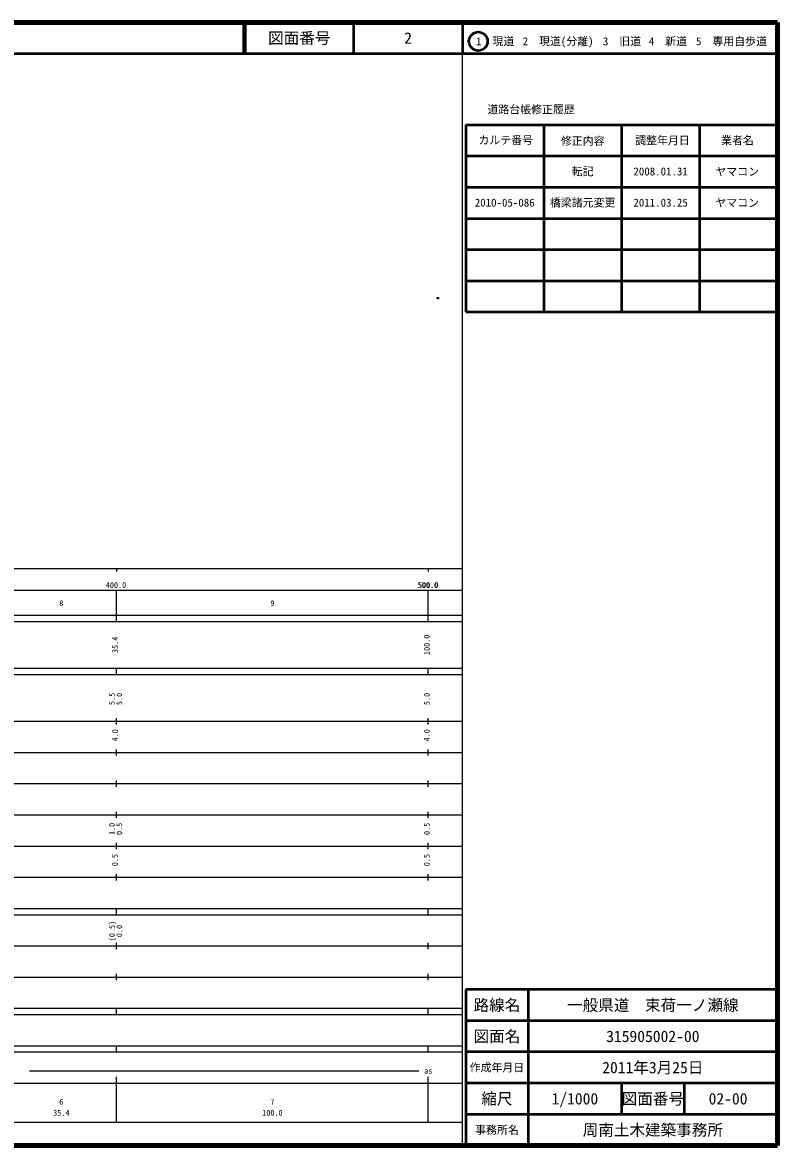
# Model space of a CAD drawing. Units: millimetres on the paper. Extents: x 40 to 680, y 20 to 380.
# Drawn here: x 437.8 to 680, y 20 to 380 of the extents above; entities that cross this region are included whole.
import ezdxf
from ezdxf.enums import TextEntityAlignment as Align

# ---------------------------------------------------------------- set-up
doc = ezdxf.new("R2010")
doc.units = ezdxf.units.MM
doc.header["$PDMODE"] = 32
doc.header["$PDSIZE"] = 0.5
doc.layers.add('M-OTRS', color=6, linetype='Continuous')
doc.layers.add('M-TTL-TXT', color=7, linetype='Continuous')
for name, color, linetype, lineweight in [('M-TTL', 2, 'Continuous', 140), ('M-TTL-BAND', 7, 'Continuous', 25), ('M-TTL-FRAM', 2, 'Continuous', 50), ('M-TTL-LINE', 7, 'Continuous', 50)]:
    doc.layers.add(name, color=color, linetype=linetype, lineweight=lineweight)
doc.styles.add('ＭＳ ゴシック', font='')
doc.styles.get('ＭＳ ゴシック').set_extended_font_data('MS Gothic')

msp = doc.modelspace()

# ---------------------------------------------------------------- linework, layer by layer
at = {"layer": 'M-OTRS'}
msp.add_point((571.044, 291.626), dxfattribs=at)
at = {"layer": 'M-TTL'}
for p, q in [((680, 380), (40, 380)), ((680, 20), (680, 380)), ((40, 20), (680, 20))]:
    msp.add_line(p, q, dxfattribs=at)
at = {"layer": 'M-TTL-BAND'}
for p, q in [((579, 20), (579, 370)), ((40, 205), (579, 205)), ((468, 205), (468, 204)), ((568, 205), (568, 204)), ((68, 198), (579, 198)), ((468, 188), (468, 198)), ((568, 188), (568, 198)), ((40, 190), (579, 190)), ((40, 188), (579, 188)), ((40, 173), (579, 173)), ((468, 171), (468, 173)), ((568, 171), (568, 173)), ((40, 171), (579, 171)), ((40, 156), (579, 156)), ((468, 155), (468, 157)), ((568, 155), (568, 157)), ((46, 146), (579, 146)), ((468, 145), (468, 147)), ((568, 145), (568, 147)), ((468, 135), (468, 137)), ((568, 135), (568, 137)), ((52, 136), (579, 136)), ((46, 126), (579, 126)), ((468, 125), (468, 127)), ((568, 125), (568, 127)), ((52, 116), (579, 116)), ((468, 115), (468, 117)), ((568, 115), (568, 117)), ((46, 106), (579, 106)), ((468, 105), (468, 107)), ((568, 105), (568, 107)), ((40, 96), (579, 96)), ((40, 94), (579, 94)), ((468, 94), (468, 96)), ((568, 94), (568, 96)), ((49, 84), (579, 84)), ((468, 83), (468, 85)), ((568, 83), (568, 85)), ((40, 74), (579, 74)), ((468, 73), (468, 75)), ((568, 73), (568, 75)), ((40, 64), (579, 64)), ((40, 62), (579, 62)), ((468, 62), (468, 64)), ((568, 62), (568, 64)), ((40, 52), (579, 52)), ((468, 50), (468, 52)), ((568, 50), (568, 52)), ((40, 50), (579, 50)), ((440.1, 44), (565, 44)), ((40, 40), (579, 40)), ((468, 27.5), (468, 42)), ((568, 27.5), (568, 42)), ((68, 27.5), (579, 27.5))]:
    msp.add_line(p, q, dxfattribs=at)
at = {"layer": 'M-TTL-FRAM'}
for p, q in [((580, 347.197), (580, 287.197)), ((580, 347.197), (680, 347.197)), ((580, 287.197), (680, 287.197)), ((680, 70), (580, 70)), ((580, 70), (580, 20))]:
    msp.add_line(p, q, dxfattribs=at)
at = {"layer": 'M-TTL-LINE'}
for p, q in [((508.747, 380), (508.747, 370)), ((509.247, 380), (509.247, 370)), ((543.997, 380), (543.997, 370)), ((579, 380), (579, 370)), ((40, 370), (680, 370)), ((605, 347.197), (605, 287.197)), ((630, 347.197), (630, 287.197)), ((655, 347.197), (655, 287.197)), ((580, 337.197), (680, 337.197)), ((580, 327.197), (680, 327.197)), ((580, 317.197), (680, 317.197)), ((580, 307.197), (680, 307.197)), ((580, 297.197), (680, 297.197)), ((600, 70), (600, 20)), ((680, 60), (580, 60)), ((680, 50), (580, 50)), ((680, 40), (580, 40)), ((630, 40), (630, 30)), ((650, 40), (650, 30)), ((680, 30), (580, 30))]:
    msp.add_line(p, q, dxfattribs=at)
msp.add_circle((584.031, 373.958), 3, dxfattribs=at)

# ---------------------------------------------------------------- texts
at = {"layer": 'M-TTL-BAND', "style": 'ＭＳ ゴシック'}
for s, p in [('400.0', (467.844, 198.195)), ('500.0', (567.844, 198.195)), ('500.0', (568, 198.195)), ('8', (450.3, 192.405)), ('9', (518, 192.405)), ('as', (568, 42.5)), ('6', (450.3, 32.523)), ('7', (518, 32.523)), ('35.4', (450.3, 29.033)), ('100.0', (518, 29.033))]:
    msp.add_text(s, height=1.833, dxfattribs=at).set_placement(p, align=Align.BOTTOM_CENTER)
for s, p in [('35.4', (469, 180.5)), ('100.0', (569, 180.5)), ('5.5', (468, 163.174)), ('5.0', (470.37, 163.174)), ('5.0', (569, 163.174)), ('4.0', (469, 151.5)), ('4.0', (569, 151.5)), ('1.0', (468, 121.5)), ('0.5', (470.37, 121.5)), ('0.5', (569, 121.5)), ('0.5', (469, 111.5)), ('0.5', (569, 111.5)), ('(0.5)', (468, 88.764)), ('0.0', (470.37, 88.764))]:
    msp.add_text(s, height=1.833, rotation=90, dxfattribs=at).set_placement(p, align=Align.BOTTOM_CENTER)
at = {"layer": 'M-TTL-TXT', "style": 'ＭＳ ゴシック'}
for s, height, p in [('図面番号', 3.666, (526.622, 375)), ('2', 3.666, (561.497, 375)), ('1\u3000現道', 2.566, (589.448, 373.958)), ('2\u3000現道(分離)', 2.566, (609.619, 373.958)), ('3\u3000旧道', 2.566, (630.121, 373.958)), ('4\u3000新道', 2.566, (644.824, 373.958)), ('5\u3000専用自歩道', 2.566, (665.228, 373.958)), ('道路台帳修正履歴', 2.566, (600.968, 352.113)), ('カルテ番号', 2.566, (592.839, 342.277)), ('修正内容', 2.566, (617.509, 342.023)), ('調整年月日', 2.566, (643.089, 342.197)), ('業者名', 2.566, (667.134, 342.197)), ('転記', 2.566, (617.5, 332.245)), ('2008.01.31', 2.566, (642.5, 332.245)), ('ヤマコン', 2.566, (667.077, 332.189)), ('2010-05-086', 2.566, (592.5, 322.245)), ('橋梁諸元変更', 2.566, (617.5, 322.245)), ('2011.03.25', 2.566, (642.5, 322.245)), ('ヤマコン', 2.566, (667.077, 322.189)), ('路線名', 3.666, (590, 65)), ('路線名', 3.666, (590, 65)), ('一般県道\u3000束荷一ノ瀬線', 3.666, (640, 65)), ('図面名', 3.666, (590, 55)), ('図面名', 3.666, (590, 55)), ('315905002-00', 3.666, (640, 55)), ('2011年3月25日', 3.666, (640, 45)), ('作成年月日', 2.566, (590, 45)), ('作成年月日', 2.566, (590, 45)), ('縮尺', 3.666, (590, 35)), ('縮尺', 3.666, (590, 35)), ('1/1000', 3.666, (615, 35)), ('図面番号', 3.666, (640, 35)), ('図面番号', 3.666, (640, 35)), ('02-00', 3.666, (664.125, 35)), ('事務所名', 2.566, (590, 25)), ('事務所名', 2.566, (590, 25)), ('周南土木建築事務所', 3.666, (640, 25))]:
    msp.add_text(s, height=height, dxfattribs=at).set_placement(p, align=Align.MIDDLE_CENTER)

doc.saveas('drawing.dxf')
